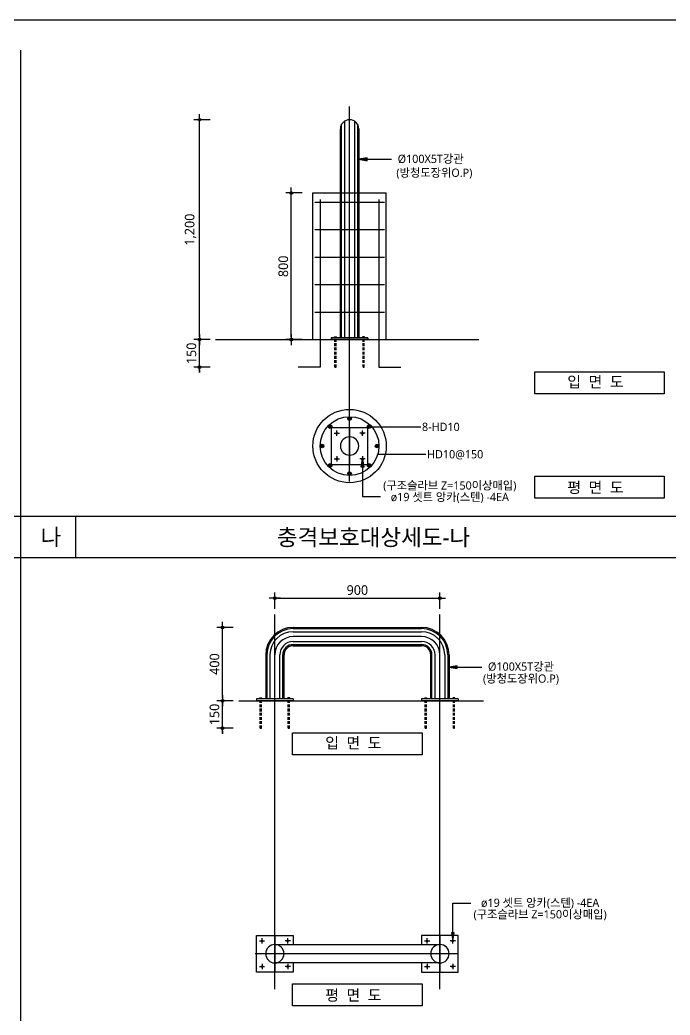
# Model space of a CAD drawing. Header units: millimetres. Extents: x 0 to 323546, y -1160640 to 197746.
# Drawn here: x 3847 to 7392, y -1157429 to -1152000 of the extents above; entities that cross this region are included whole.
import ezdxf
from ezdxf.enums import TextEntityAlignment as Align

# ---------------------------------------------------------------- set-up
doc = ezdxf.new("R2010")
doc.units = ezdxf.units.MM
doc.header["$LTSCALE"] = 1000
doc.header["$MEASUREMENT"] = 0
doc.header["$PDSIZE"] = -10
doc.linetypes.add('CEN', pattern=[62, 60, -1, 0, -1])
doc.linetypes.add('HID', pattern=[2.3, 1.5, -0.8])
doc.layers.get('0').update_dxf_attribs({"linetype": 'CONTINUOUS'})
doc.layers.get('Defpoints').update_dxf_attribs({"color": 171, "linetype": 'CONTINUOUS'})
for name, color, linetype in [('3', 3, 'CONTINUOUS'), ('7DIM', 7, 'CONTINUOUS'), ('CEN', 1, 'CEN'), ('DIM', 7, 'CONTINUOUS'), ('FLA', 2, 'CONTINUOUS'), ('HAT', 5, 'CONTINUOUS'), ('LEAD', 7, 'CONTINUOUS'), ('MARK', 7, 'CONTINUOUS'), ('POST', 5, 'CONTINUOUS'), ('TEX', 3, 'CONTINUOUS'), ('WAL', 3, 'CONTINUOUS'), ('냉장판넬(PIR)', 5, 'CONTINUOUS')]:
    doc.layers.add(name, color=color, linetype=linetype)
doc.styles.add('나눔고딕 Se', font='NanumGothic.ttf')
doc.styles.add('나눔바른고딕', font='NanumBarunGothic.ttf')
doc.dimstyles.new('A1-100', dxfattribs={"dimtxt": 3, "dimasz": 1, "dimexe": 2, "dimexo": 2, "dimgap": 1, "dimtad": 1, "dimdec": 0, "dimzin": 12, "dimdsep": 46, "dimlunit": 6, "dimtxsty": '나눔고딕 Se', "dimblk1": 'DIMDOT', "dimblk2": 'DIMDOT', "dimsah": 1, "dimcen": -1, "dimdle": 2, "dimclrd": 256, "dimclre": 256, "dimclrt": 3, "dimadec": 0, "dimazin": 0, "dimtfac": 1, "dimtdec": 0, "dimtix": 1, "dimtmove": 2, "dimatfit": 3, "dimldrblk": 'DIMDOT', "dimfxl": 1, "dimtvp": 1, "dimtolj": 1, "dimtzin": 12, "dimlwd": -1, "dimlwe": -1, "dimarcsym": 0})
doc.dimstyles.new('A1-150', dxfattribs={"dimtxt": 3, "dimasz": 1, "dimexe": 2, "dimexo": 2, "dimgap": 1, "dimtad": 1, "dimdec": 0, "dimzin": 12, "dimdsep": 46, "dimtxsty": '나눔고딕 Se', "dimblk1": 'DIMDOT', "dimblk2": 'DIMDOT', "dimsah": 1, "dimcen": -1, "dimdle": 2, "dimclrd": 256, "dimclre": 256, "dimclrt": 3, "dimadec": 0, "dimazin": 0, "dimtfac": 1, "dimtdec": 0, "dimtix": 1, "dimtmove": 2, "dimatfit": 3, "dimldrblk": 'DIMDOT', "dimfxl": 1, "dimtvp": 1, "dimtolj": 1, "dimtzin": 12, "dimlwd": -1, "dimlwe": -1, "dimarcsym": 0})

# ---------------------------------------------------------------- blocks, each defined once
blk = doc.blocks.new('DIMDOT')
at = {"color": 0}
blk.add_line((-2, 0), (2, 0), dxfattribs=at)
for radius in [0.5, 0.25]:
    blk.add_circle((0, 0), radius, dxfattribs=at)
blk = doc.blocks.new('*D47')
at = {"layer": 'Defpoints', "color": 0, "transparency": 16777216}
for p in [(4951.5, -1155314.3), (5040.1, -1155314.3), (5040.1, -1155714.3)]:
    blk.add_point(p, dxfattribs=at)
at = {"layer": 'DIM', "transparency": 16777216}
for p, q in [((5010.1, -1155314.3), (4921.5, -1155314.3)), ((4951.5, -1155699.3), (4951.5, -1155329.3)), ((5010.1, -1155714.3), (4921.5, -1155714.3))]:
    blk.add_line(p, q, dxfattribs=at)
at = {"layer": 'DIM', "transparency": 16777216, "xscale": 15, "yscale": 15, "zscale": 15}
for p, rotation in [((4951.5, -1155314.3), 90), ((4951.5, -1155714.3), 270)]:
    blk.add_blockref('DIMDOT', p, dxfattribs=dict(at, rotation=rotation))
at = {"layer": 'DIM', "color": 3, "transparency": 16777216, "insert": (4908.1, -1155514.3), "char_height": 52.5, "attachment_point": 5, "rotation": 90, "style": '나눔고딕 Se'}
blk.add_mtext('\\A1;400', dxfattribs=at)
blk = doc.blocks.new('*D48')
at = {"layer": 'Defpoints', "color": 0, "transparency": 16777216}
for p in [(4951.5, -1155714.3), (5040.1, -1155714.3), (5040.1, -1155864.3)]:
    blk.add_point(p, dxfattribs=at)
at = {"layer": 'DIM', "transparency": 16777216}
for p, q in [((4951.5, -1155699.3), (4951.5, -1155684.3)), ((5010.1, -1155714.3), (4921.5, -1155714.3)), ((4951.5, -1155864.3), (4951.5, -1155714.3)), ((5010.1, -1155864.3), (4921.5, -1155864.3)), ((4951.5, -1155879.3), (4951.5, -1155894.3))]:
    blk.add_line(p, q, dxfattribs=at)
at = {"layer": 'DIM', "transparency": 16777216, "xscale": 15, "yscale": 15, "zscale": 15}
for p, rotation in [((4951.5, -1155714.3), 270), ((4951.5, -1155864.3), 90)]:
    blk.add_blockref('DIMDOT', p, dxfattribs=dict(at, rotation=rotation))
at = {"layer": 'DIM', "color": 3, "transparency": 16777216, "insert": (4908, -1155789.3), "char_height": 52.5, "attachment_point": 5, "rotation": 90, "style": '나눔고딕 Se'}
blk.add_mtext('\\A1;150', dxfattribs=at)
blk = doc.blocks.new('*D49')
at = {"layer": 'Defpoints', "color": 0, "transparency": 16777216}
for p in [(6137, -1155154.5), (5237, -1155243.1), (6137, -1155243.1)]:
    blk.add_point(p, dxfattribs=at)
at = {"layer": 'DIM', "transparency": 16777216}
for p, q in [((5237, -1155213.1), (5237, -1155124.5)), ((5252, -1155154.5), (6122, -1155154.5)), ((6137, -1155213.1), (6137, -1155124.5))]:
    blk.add_line(p, q, dxfattribs=at)
at = {"layer": 'DIM', "transparency": 16777216, "xscale": 15, "yscale": 15, "zscale": 15, "rotation": 180}
blk.add_blockref('DIMDOT', (5237, -1155154.5), dxfattribs=at)
at = {"layer": 'DIM', "transparency": 16777216, "xscale": 15, "yscale": 15, "zscale": 15}
blk.add_blockref('DIMDOT', (6137, -1155154.5), dxfattribs=at)
at = {"layer": 'DIM', "color": 3, "transparency": 16777216, "insert": (5687, -1155110.9), "char_height": 52.5, "attachment_point": 5, "style": '나눔고딕 Se'}
blk.add_mtext('\\A1;900', dxfattribs=at)
blk = doc.blocks.new('*D67')
at = {"layer": 'Defpoints', "color": 0, "transparency": 16777216}
for p in [(4825.7, -1152544.3), (4914.4, -1152544.3), (4914.4, -1153744.3)]:
    blk.add_point(p, dxfattribs=at)
at = {"layer": 'DIM', "transparency": 16777216}
for p, q in [((4884.4, -1152544.3), (4795.7, -1152544.3)), ((4825.7, -1153729.3), (4825.7, -1152559.3)), ((4884.4, -1153744.3), (4795.7, -1153744.3))]:
    blk.add_line(p, q, dxfattribs=at)
at = {"layer": 'DIM', "transparency": 16777216, "xscale": 15, "yscale": 15, "zscale": 15}
for p, rotation in [((4825.7, -1152544.3), 90), ((4825.7, -1153744.3), 270)]:
    blk.add_blockref('DIMDOT', p, dxfattribs=dict(at, rotation=rotation))
at = {"layer": 'DIM', "color": 3, "transparency": 16777216, "insert": (4777.1, -1153144.3), "char_height": 52.5, "attachment_point": 5, "rotation": 90, "style": '나눔고딕 Se'}
blk.add_mtext('\\A1;1,200', dxfattribs=at)
blk = doc.blocks.new('*D68')
at = {"layer": 'Defpoints', "color": 0, "transparency": 16777216}
for p in [(4825.7, -1153744.3), (4914.4, -1153744.3), (4914.4, -1153894.3)]:
    blk.add_point(p, dxfattribs=at)
at = {"layer": 'DIM', "transparency": 16777216}
for p, q in [((4884.4, -1153744.3), (4795.7, -1153744.3)), ((4825.7, -1153729.3), (4825.7, -1153714.3)), ((4825.7, -1153894.3), (4825.7, -1153744.3)), ((4884.4, -1153894.3), (4795.7, -1153894.3)), ((4825.7, -1153909.3), (4825.7, -1153924.3))]:
    blk.add_line(p, q, dxfattribs=at)
at = {"layer": 'DIM', "transparency": 16777216, "xscale": 15, "yscale": 15, "zscale": 15}
for p, rotation in [((4825.7, -1153744.3), 270), ((4825.7, -1153894.3), 90)]:
    blk.add_blockref('DIMDOT', p, dxfattribs=dict(at, rotation=rotation))
at = {"layer": 'DIM', "color": 3, "transparency": 16777216, "insert": (4782.2, -1153819.3), "char_height": 52.5, "attachment_point": 5, "rotation": 90, "style": '나눔고딕 Se'}
blk.add_mtext('\\A1;150', dxfattribs=at)
blk = doc.blocks.new('*D69')
at = {"layer": 'Defpoints', "color": 0, "transparency": 16777216}
for p in [(5326.9, -1152944.3), (5415.5, -1152944.3), (5415.5, -1153744.3)]:
    blk.add_point(p, dxfattribs=at)
at = {"layer": 'DIM', "transparency": 16777216}
for p, q in [((5385.5, -1152944.3), (5296.9, -1152944.3)), ((5326.9, -1153729.3), (5326.9, -1152959.3)), ((5385.5, -1153744.3), (5296.9, -1153744.3))]:
    blk.add_line(p, q, dxfattribs=at)
at = {"layer": 'DIM', "transparency": 16777216, "xscale": 15, "yscale": 15, "zscale": 15}
for p, rotation in [((5326.9, -1152944.3), 90), ((5326.9, -1153744.3), 270)]:
    blk.add_blockref('DIMDOT', p, dxfattribs=dict(at, rotation=rotation))
at = {"layer": 'DIM', "color": 3, "transparency": 16777216, "insert": (5283.3, -1153344.3), "char_height": 52.5, "attachment_point": 5, "rotation": 90, "style": '나눔고딕 Se'}
blk.add_mtext('\\A1;800', dxfattribs=at)

msp = doc.modelspace()

# ---------------------------------------------------------------- hatches: boundary and pattern name
at = {"layer": 'FLA'}
h = msp.add_hatch(color=256, dxfattribs=at)
edge = h.paths.add_edge_path()
edge.add_arc((5644.56, -1154174.74), 10, 180, 540)
h = msp.add_hatch(color=256, dxfattribs=at)
edge = h.paths.add_edge_path()
edge.add_arc((5538.5, -1154218.68), 10, -135, 225)
h = msp.add_hatch(color=256, dxfattribs=at)
edge = h.paths.add_edge_path()
edge.add_arc((5750.63, -1154218.68), 10, 135, 495)
h = msp.add_hatch(color=256, dxfattribs=at)
edge = h.paths.add_edge_path()
edge.add_arc((5494.56, -1154324.74), 10, -90, 270)
h = msp.add_hatch(color=256, dxfattribs=at)
edge = h.paths.add_edge_path()
edge.add_arc((5794.56, -1154324.74), 10, 90, 450)
h = msp.add_hatch(color=256, dxfattribs=at)
edge = h.paths.add_edge_path()
edge.add_arc((5538.5, -1154430.81), 10, -45, 315)
h = msp.add_hatch(color=256, dxfattribs=at)
edge = h.paths.add_edge_path()
edge.add_arc((5750.63, -1154430.81), 10, 45, 405)
h = msp.add_hatch(color=256, dxfattribs=at)
edge = h.paths.add_edge_path()
edge.add_arc((5644.56, -1154474.74), 10, 0, 360)
at = {"layer": 'LEAD'}
for points in [[(5739.56, -1152768.12), (5739.56, -1152753.12), (5694.56, -1152760.62)], [(5722.06, -1154439.74), (5707.06, -1154439.74), (5714.56, -1154394.74)], [(6232.03, -1155538.12), (6232.03, -1155523.12), (6187.03, -1155530.62)], [(6214.53, -1156979.74), (6199.53, -1156979.74), (6207.03, -1157024.74)]]:
    msp.add_hatch(color=256, dxfattribs=at).paths.add_polyline_path(points)

# ---------------------------------------------------------------- linework, layer by layer
at = {"ltscale": 0.1}
for p, q in [((3850, -1152165), (3850, -1160475)), ((10950, -1154935), (300, -1154935))]:
    msp.add_line(p, q, dxfattribs=at)
at = {"color": 252, "ltscale": 0.1}
for p, q in [((10950, -1154710), (300, -1154710)), ((4150, -1154710), (4150, -1154935))]:
    msp.add_line(p, q, dxfattribs=at)
for points in [[(6653.7, -1153920.3), (7359.82, -1153920.3), (7359.82, -1154040.3), (6653.7, -1154040.3)], [(6653.7, -1154488.85), (7359.82, -1154488.85), (7359.82, -1154608.85), (6653.7, -1154608.85)], [(5333.98, -1155890.3), (6040.09, -1155890.3), (6040.09, -1156010.3), (5333.98, -1156010.3)], [(5333.98, -1157258.85), (6040.09, -1157258.85), (6040.09, -1157378.85), (5333.98, -1157378.85)]]:
    msp.add_lwpolyline(points, close=True)
at = {"layer": '7DIM'}
for p, q in [((5744.56, -1153734.29), (5544.56, -1153734.29)), ((5544.56, -1153734.29), (5544.56, -1153744.29)), ((5744.56, -1153744.29), (5544.56, -1153744.29)), ((5744.56, -1153734.29), (5744.56, -1153744.29)), ((5337.03, -1155704.29), (5137.03, -1155704.29)), ((5137.03, -1155704.29), (5137.03, -1155714.29)), ((5337.03, -1155704.29), (5337.03, -1155714.29)), ((6237.03, -1155704.29), (6037.03, -1155704.29)), ((6037.03, -1155704.29), (6037.03, -1155714.29)), ((6237.03, -1155704.29), (6237.03, -1155714.29)), ((5337.03, -1155714.29), (5137.03, -1155714.29)), ((6237.03, -1155714.29), (6037.03, -1155714.29))]:
    msp.add_line(p, q, dxfattribs=at)
at = {"layer": 'CEN'}
for p, q in [((5644.56, -1154518.61), (5644.56, -1152473.15)), ((5237.03, -1157288.61), (5237.03, -1155243.15)), ((6137.03, -1157288.61), (6137.03, -1155243.15))]:
    msp.add_line(p, q, dxfattribs=at)
at = {"layer": 'Defpoints', "ltscale": 1000}
msp.add_lwpolyline([(0, -1152000), (12315, -1152000), (12315, -1160640), (0, -1160640)], close=True, dxfattribs=at)
at = {"layer": 'FLA'}
for p, q in [((5484.56, -1152980.33), (5484.56, -1153894.29)), ((5804.56, -1152980.33), (5804.56, -1153894.29)), ((5454.56, -1152994.29), (5834.56, -1152994.29)), ((5454.56, -1153144.29), (5834.56, -1153144.29)), ((5454.56, -1153294.29), (5834.56, -1153294.29)), ((5454.56, -1153444.29), (5834.56, -1153444.29)), ((5454.56, -1153594.29), (5834.56, -1153594.29)), ((5484.56, -1153894.29), (5364.93, -1153894.29)), ((5804.56, -1153894.29), (5924.2, -1153894.29))]:
    msp.add_line(p, q, dxfattribs=at)
for centre, radius in [((5644.56, -1154324.74), 160), ((5644.56, -1154174.74), 10), ((5538.5, -1154218.68), 10), ((5750.63, -1154218.68), 10), ((5494.56, -1154324.74), 10), ((5794.56, -1154324.74), 10), ((5538.5, -1154430.81), 10), ((5750.63, -1154430.81), 10), ((5644.56, -1154474.74), 10)]:
    msp.add_circle(centre, radius, dxfattribs=at)
at = {"layer": 'HAT'}
for p, q in [((5617.9, -1153734.29), (5617.9, -1152551.99)), ((5671.23, -1152551.99), (5671.23, -1153734.29)), ((5601.23, -1153734.29), (5601.23, -1152569.35)), ((5687.9, -1152569.35), (5687.9, -1153734.29)), ((5337.03, -1155320.96), (6037.03, -1155320.96)), ((5337.03, -1155337.62), (6037.03, -1155337.62)), ((6037.03, -1155364.29), (5337.03, -1155364.29)), ((5337.03, -1155390.96), (6037.03, -1155390.96)), ((5337.03, -1155407.62), (6037.03, -1155407.62)), ((5193.7, -1155464.29), (5193.7, -1155704.29)), ((5210.36, -1155464.29), (5210.36, -1155704.29)), ((5263.7, -1155704.29), (5263.7, -1155464.29)), ((5280.36, -1155704.29), (5280.36, -1155464.29)), ((6093.7, -1155704.29), (6093.7, -1155464.29)), ((6110.36, -1155704.29), (6110.36, -1155464.29)), ((6163.7, -1155464.29), (6163.7, -1155704.29)), ((6180.36, -1155464.29), (6180.36, -1155704.29))]:
    msp.add_line(p, q, dxfattribs=at)
at = {"layer": 'HAT', "linetype": 'HID'}
for p, q in [((5562.37, -1153730.01), (5562.76, -1153729.29)), ((5562.37, -1153730.01), (5562.37, -1153734.29)), ((5562.76, -1153729.29), (5573.09, -1153729.29)), ((5565.14, -1153730.01), (5564.75, -1153729.29)), ((5565.14, -1153730.01), (5565.54, -1153729.29)), ((5565.14, -1153734.29), (5565.14, -1153730.01)), ((5565.14, -1153733.27), (5565.14, -1153730.49)), ((5570.7, -1153730.01), (5570.31, -1153729.29)), ((5570.7, -1153730.01), (5571.09, -1153729.29)), ((5570.7, -1153734.29), (5570.7, -1153730.01)), ((5570.7, -1153733.27), (5570.7, -1153730.49)), ((5573.48, -1153730.01), (5573.09, -1153729.29)), ((5573.48, -1153730.01), (5573.48, -1153734.29)), ((5715.65, -1153730.01), (5716.04, -1153729.29)), ((5715.65, -1153730.01), (5715.65, -1153734.29)), ((5726.37, -1153729.29), (5716.04, -1153729.29)), ((5718.43, -1153730.01), (5718.04, -1153729.29)), ((5718.43, -1153730.01), (5718.82, -1153729.29)), ((5718.43, -1153734.29), (5718.43, -1153730.01)), ((5718.43, -1153733.27), (5718.43, -1153730.49)), ((5723.98, -1153730.01), (5723.59, -1153729.29)), ((5723.98, -1153730.01), (5724.37, -1153729.29)), ((5723.98, -1153734.29), (5723.98, -1153730.01)), ((5723.98, -1153733.27), (5723.98, -1153730.49)), ((5726.76, -1153730.01), (5726.37, -1153729.29)), ((5726.76, -1153730.01), (5726.76, -1153734.29)), ((5154.84, -1155700.01), (5155.23, -1155699.29)), ((5154.84, -1155700.01), (5154.84, -1155704.29)), ((5155.23, -1155699.29), (5165.56, -1155699.29)), ((5157.61, -1155700.01), (5157.22, -1155699.29)), ((5157.61, -1155700.01), (5158, -1155699.29)), ((5157.61, -1155704.29), (5157.61, -1155700.01)), ((5157.61, -1155703.27), (5157.61, -1155700.49)), ((5163.17, -1155700.01), (5162.78, -1155699.29)), ((5163.17, -1155700.01), (5163.56, -1155699.29)), ((5163.17, -1155704.29), (5163.17, -1155700.01)), ((5163.17, -1155703.27), (5163.17, -1155700.49)), ((5165.95, -1155700.01), (5165.56, -1155699.29)), ((5165.95, -1155700.01), (5165.95, -1155704.29)), ((5308.12, -1155700.01), (5308.51, -1155699.29)), ((5308.12, -1155700.01), (5308.12, -1155704.29)), ((5318.84, -1155699.29), (5308.51, -1155699.29)), ((5310.89, -1155700.01), (5310.5, -1155699.29)), ((5310.89, -1155700.01), (5311.29, -1155699.29)), ((5310.89, -1155704.29), (5310.89, -1155700.01)), ((5310.89, -1155703.27), (5310.89, -1155700.49)), ((5316.45, -1155700.01), (5316.06, -1155699.29)), ((5316.45, -1155700.01), (5316.84, -1155699.29)), ((5316.45, -1155704.29), (5316.45, -1155700.01)), ((5316.45, -1155703.27), (5316.45, -1155700.49)), ((5319.23, -1155700.01), (5318.84, -1155699.29)), ((5319.23, -1155700.01), (5319.23, -1155704.29)), ((6054.84, -1155700.01), (6055.23, -1155699.29)), ((6054.84, -1155700.01), (6054.84, -1155704.29)), ((6055.23, -1155699.29), (6065.56, -1155699.29)), ((6057.61, -1155700.01), (6057.22, -1155699.29)), ((6057.61, -1155700.01), (6058, -1155699.29)), ((6057.61, -1155704.29), (6057.61, -1155700.01)), ((6057.61, -1155703.27), (6057.61, -1155700.49)), ((6063.17, -1155700.01), (6062.78, -1155699.29)), ((6063.17, -1155700.01), (6063.56, -1155699.29)), ((6063.17, -1155704.29), (6063.17, -1155700.01)), ((6063.17, -1155703.27), (6063.17, -1155700.49)), ((6065.95, -1155700.01), (6065.56, -1155699.29)), ((6065.95, -1155700.01), (6065.95, -1155704.29)), ((6208.12, -1155700.01), (6208.51, -1155699.29)), ((6208.12, -1155700.01), (6208.12, -1155704.29)), ((6218.84, -1155699.29), (6208.51, -1155699.29)), ((6210.89, -1155700.01), (6210.5, -1155699.29)), ((6210.89, -1155700.01), (6211.29, -1155699.29)), ((6210.89, -1155704.29), (6210.89, -1155700.01)), ((6210.89, -1155703.27), (6210.89, -1155700.49)), ((6216.45, -1155700.01), (6216.06, -1155699.29)), ((6216.45, -1155700.01), (6216.84, -1155699.29)), ((6216.45, -1155704.29), (6216.45, -1155700.01)), ((6216.45, -1155703.27), (6216.45, -1155700.49)), ((6219.23, -1155700.01), (6218.84, -1155699.29)), ((6219.23, -1155700.01), (6219.23, -1155704.29))]:
    msp.add_line(p, q, dxfattribs=at)
at = {"layer": 'HAT', "linetype": 'HID', "ltscale": 0.01}
for p, q in [((5564.71, -1153894.29), (5564.71, -1153744.29)), ((5565.14, -1153894.29), (5565.14, -1153744.29)), ((5570.7, -1153894.29), (5570.7, -1153744.29)), ((5571.14, -1153894.29), (5571.14, -1153744.29)), ((5717.99, -1153894.29), (5717.99, -1153744.29)), ((5718.43, -1153894.29), (5718.43, -1153744.29)), ((5723.98, -1153894.29), (5723.98, -1153744.29)), ((5724.42, -1153894.29), (5724.42, -1153744.29)), ((5564.71, -1153894.29), (5571.14, -1153894.29)), ((5717.99, -1153894.29), (5724.42, -1153894.29)), ((5157.17, -1155864.29), (5157.17, -1155714.29)), ((5157.61, -1155864.29), (5157.61, -1155714.29)), ((5163.17, -1155864.29), (5163.17, -1155714.29)), ((5163.61, -1155864.29), (5163.61, -1155714.29)), ((5310.46, -1155864.29), (5310.46, -1155714.29)), ((5310.89, -1155864.29), (5310.89, -1155714.29)), ((5316.45, -1155864.29), (5316.45, -1155714.29)), ((5316.89, -1155864.29), (5316.89, -1155714.29)), ((6057.17, -1155864.29), (6057.17, -1155714.29)), ((6057.61, -1155864.29), (6057.61, -1155714.29)), ((6063.17, -1155864.29), (6063.17, -1155714.29)), ((6063.61, -1155864.29), (6063.61, -1155714.29)), ((6210.46, -1155864.29), (6210.46, -1155714.29)), ((6210.89, -1155864.29), (6210.89, -1155714.29)), ((6216.45, -1155864.29), (6216.45, -1155714.29)), ((6216.89, -1155864.29), (6216.89, -1155714.29)), ((5157.17, -1155864.29), (5163.61, -1155864.29)), ((5310.46, -1155864.29), (5316.89, -1155864.29)), ((6057.17, -1155864.29), (6063.61, -1155864.29)), ((6210.46, -1155864.29), (6216.89, -1155864.29))]:
    msp.add_line(p, q, dxfattribs=at)
at = {"layer": 'HAT'}
for centre, radius, start, end in [((5337.03, -1155464.29), 143.33, 90, 180), ((6037.03, -1155464.29), 143.33, 0, 90), ((5337.03, -1155464.29), 126.67, 90, 180), ((5337.03, -1155464.29), 100, 90, 180), ((6037.03, -1155464.29), 126.67, 0, 90), ((6037.03, -1155464.29), 100, 0, 90), ((5337.03, -1155464.29), 73.33, 90, 180), ((5337.03, -1155464.29), 56.67, 90, 180), ((6037.03, -1155464.29), 73.33, 0, 90), ((6037.03, -1155464.29), 56.67, 0, 90)]:
    msp.add_arc(centre, radius, start, end, dxfattribs=at)
at = {"layer": 'LEAD'}
for p, q in [((5694.56, -1152760.62), (5872.64, -1152760.62)), ((6187.03, -1155530.62), (6365.11, -1155530.62))]:
    msp.add_line(p, q, dxfattribs=at)
for points in [[(5739.56, -1152768.12), (5739.56, -1152753.12), (5694.56, -1152760.62), (5739.56, -1152768.12)], [(5722.06, -1154439.74), (5707.06, -1154439.74), (5714.56, -1154394.74), (5722.06, -1154439.74)], [(5714.56, -1154428.49), (5714.56, -1154600.21), (5813.89, -1154600.21)], [(6232.03, -1155538.12), (6232.03, -1155523.12), (6187.03, -1155530.62), (6232.03, -1155538.12)], [(6207.03, -1156990.99), (6207.03, -1156819.28), (6306.36, -1156819.28)], [(6214.53, -1156979.74), (6199.53, -1156979.74), (6207.03, -1157024.74), (6214.53, -1156979.74)]]:
    msp.add_lwpolyline(points, dxfattribs=at)
at = {"layer": 'MARK'}
for p, q in [((5760.47, -1154220.46), (6032.68, -1154220.46)), ((5798.05, -1154369.93), (6060.38, -1154369.93))]:
    msp.add_line(p, q, dxfattribs=at)
at = {"layer": 'POST', "color": 4}
for p, q in [((5574.56, -1154269.24), (5574.56, -1154240.24)), ((5714.56, -1154269.24), (5714.56, -1154240.24)), ((5560.06, -1154254.74), (5589.06, -1154254.74)), ((5729.06, -1154254.74), (5700.06, -1154254.74)), ((5560.06, -1154394.74), (5589.06, -1154394.74)), ((5574.56, -1154380.24), (5574.56, -1154409.24)), ((5729.06, -1154394.74), (5700.06, -1154394.74)), ((5714.56, -1154380.24), (5714.56, -1154409.24)), ((5167.03, -1157039.24), (5167.03, -1157010.24)), ((5307.03, -1157039.24), (5307.03, -1157010.24)), ((6067.03, -1157039.24), (6067.03, -1157010.24)), ((6207.03, -1157039.24), (6207.03, -1157010.24)), ((5152.53, -1157024.74), (5181.53, -1157024.74)), ((5321.53, -1157024.74), (5292.53, -1157024.74)), ((6052.53, -1157024.74), (6081.53, -1157024.74)), ((6221.53, -1157024.74), (6192.53, -1157024.74)), ((5152.53, -1157164.74), (5181.53, -1157164.74)), ((5167.03, -1157150.24), (5167.03, -1157179.24)), ((5321.53, -1157164.74), (5292.53, -1157164.74)), ((5307.03, -1157150.24), (5307.03, -1157179.24)), ((6052.53, -1157164.74), (6081.53, -1157164.74)), ((6067.03, -1157150.24), (6067.03, -1157179.24)), ((6221.53, -1157164.74), (6192.53, -1157164.74)), ((6207.03, -1157150.24), (6207.03, -1157179.24))]:
    msp.add_line(p, q, dxfattribs=at)
at = {"layer": 'POST', "color": 1}
for p, q in [((5644.56, -1154224.74), (5644.56, -1154424.74)), ((5237.03, -1156994.74), (5237.03, -1157194.74)), ((6137.03, -1156994.74), (6137.03, -1157194.74)), ((6237.03, -1157094.74), (5129.25, -1157094.74))]:
    msp.add_line(p, q, dxfattribs=at)
at = {"layer": 'POST', "color": 6}
for p, q in [((5237.03, -1157044.74), (6137.03, -1157044.74)), ((6137.03, -1157144.74), (5237.03, -1157144.74))]:
    msp.add_line(p, q, dxfattribs=at)
for points in [[(5544.56, -1154374.74), (5544.56, -1154424.74), (5744.56, -1154424.74), (5744.56, -1154224.74), (5544.56, -1154224.74), (5544.56, -1154374.74)], [(5337.03, -1157144.74), (5337.03, -1157194.74), (5137.03, -1157194.74), (5137.03, -1156994.74), (5337.03, -1156994.74), (5337.03, -1157044.74)], [(6037.03, -1157144.74), (6037.03, -1157194.74), (6237.03, -1157194.74), (6237.03, -1156994.74), (6037.03, -1156994.74), (6037.03, -1157044.74)]]:
    msp.add_lwpolyline(points, dxfattribs=at)
at = {"layer": 'POST', "color": 4}
for centre in [(5574.56, -1154254.74), (5714.56, -1154254.74), (5574.56, -1154394.74), (5714.56, -1154394.74), (5167.03, -1157024.74), (5307.03, -1157024.74), (6067.03, -1157024.74), (6207.03, -1157024.74), (5167.03, -1157164.74), (5307.03, -1157164.74), (6067.03, -1157164.74), (6207.03, -1157164.74)]:
    msp.add_circle(centre, 4.5, dxfattribs=at)
at = {"layer": 'POST', "color": 6}
for centre, start, end in [((5644.56, -1154324.74), 90, 270), ((5644.56, -1154324.74), 270, 90), ((5237.03, -1157094.74), 90, 270), ((5237.03, -1157094.74), 270, 90), ((6137.03, -1157094.74), 90, 270), ((6137.03, -1157094.74), 270, 90)]:
    msp.add_arc(centre, 50, start, end, dxfattribs=at)
at = {"layer": 'WAL'}
for p, q in [((4914.37, -1153744.29), (6349.3, -1153744.29)), ((5040.09, -1155714.29), (6373.88, -1155714.29))]:
    msp.add_line(p, q, dxfattribs=at)
for points in [[(5444.56, -1152944.29), (5844.56, -1152944.29)], [(5444.56, -1153744.29), (5444.56, -1152944.29)], [(5844.56, -1153744.29), (5844.56, -1152944.29)]]:
    msp.add_lwpolyline(points, dxfattribs=at)
msp.add_circle((5644.56, -1154324.74), 200, dxfattribs=at)
at = {"layer": '냉장판넬(PIR)'}
for p, q in [((5594.56, -1153734.29), (5594.56, -1152594.29)), ((5694.56, -1152594.29), (5694.56, -1153734.29)), ((5337.03, -1155314.29), (6037.03, -1155314.29)), ((5337.03, -1155414.29), (6037.03, -1155414.29)), ((5187.03, -1155464.29), (5187.03, -1155704.29)), ((5287.03, -1155704.29), (5287.03, -1155464.29)), ((6087.03, -1155704.29), (6087.03, -1155464.29)), ((6187.03, -1155464.29), (6187.03, -1155704.29))]:
    msp.add_line(p, q, dxfattribs=at)
for centre, radius, start, end in [((5644.56, -1152594.29), 50, 0, 180), ((5337.03, -1155464.29), 150, 90, 180), ((6037.03, -1155464.29), 150, 0, 90), ((6037.03, -1155464.29), 150, 0, 90), ((5337.03, -1155464.29), 50, 90, 180), ((6037.03, -1155464.29), 50, 0, 90), ((6037.03, -1155464.29), 50, 0, 90)]:
    msp.add_arc(centre, radius, start, end, dxfattribs=at)

# ---------------------------------------------------------------- texts
at = {"layer": '3', "style": '나눔바른고딕'}
for s, p in [('Ø100X5T강관', (6086.67, -1152780.41)), ('(방청도장위O.P)', (6106.76, -1152856.19)), ('(구조슬라브 Z=150이상매입)', (6190.92, -1154562.4)), ('ø19 셋트 앙카(스텐) -4EA', (6190.92, -1154625.3)), ('Ø100X5T강관', (6579.13, -1155550.41)), ('(방청도장위O.P)', (6579.13, -1155616.01)), ('ø19 셋트 앙카(스텐) -4EA', (6683.39, -1156839.06)), ('(구조슬라브 Z=150이상매입)', (6683.39, -1156901.97))]:
    msp.add_text(s, height=45, dxfattribs=at).set_placement(p, align=Align.CENTER)
for s, p in [('8-HD10', (6039.33, -1154242.72)), ('HD10@150', (6067.03, -1154392.19))]:
    msp.add_text(s, height=45, dxfattribs=at).set_placement(p)
at = {"layer": 'TEX', "style": '나눔바른고딕'}
for s, height, p in [('입  면  도', 60, (6831.45, -1154004.5)), ('평  면  도', 60, (6831.45, -1154580.55)), ('나', 90, (3960.32, -1154866.76)), ('입  면  도', 60, (5511.72, -1155974.5)), ('평  면  도', 60, (5511.72, -1157350.55))]:
    msp.add_text(s, height=height, dxfattribs=at).set_placement(p)
msp.add_text('충격보호대상세도-나', height=90, dxfattribs=at).set_placement((5775, -1154822.5), align=Align.MIDDLE_CENTER)

# ---------------------------------------------------------------- dimensions: what is measured, and where the dimension line sits
at = {"layer": 'DIM'}
for base, p1, p2, dimstyle, picture, middle in [((4825.73, -1152544.29), (4914.37, -1153744.29), (4914.37, -1152544.29), 'A1-100', '*D67', (4777.09, -1153144.29)), ((5326.85, -1152944.29), (5415.49, -1153744.29), (5415.49, -1152944.29), 'A1-100', '*D69', (5283.28, -1153344.29)), ((4825.73, -1153744.29), (4914.37, -1153894.29), (4914.37, -1153744.29), 'A1-100', '*D68', (4782.23, -1153819.29)), ((4951.45, -1155314.29), (5040.09, -1155714.29), (5040.09, -1155314.29), 'A1-150', '*D47', (4908.06, -1155514.29)), ((4951.45, -1155714.29), (5040.09, -1155864.29), (5040.09, -1155714.29), 'A1-150', '*D48', (4907.95, -1155789.29))]:
    dim = msp.add_linear_dim(base=base, p1=p1, p2=p2, angle=90, dimstyle=dimstyle, override={"dimscale": 15, "dimtxt": 3.5}, dxfattribs=at)
    dim.commit()
    dim.dimension.update_dxf_attribs({"geometry": picture, "text_midpoint": middle})
dim = msp.add_linear_dim(base=(6137.03, -1155154.51), p1=(5237.03, -1155243.15), p2=(6137.03, -1155243.15), dimstyle='A1-150', override={"dimscale": 15, "dimtxt": 3.5}, dxfattribs=at)
dim.commit()
dim.dimension.update_dxf_attribs({"geometry": '*D49', "text_midpoint": (5687.03, -1155110.93)})

doc.saveas('drawing.dxf')
